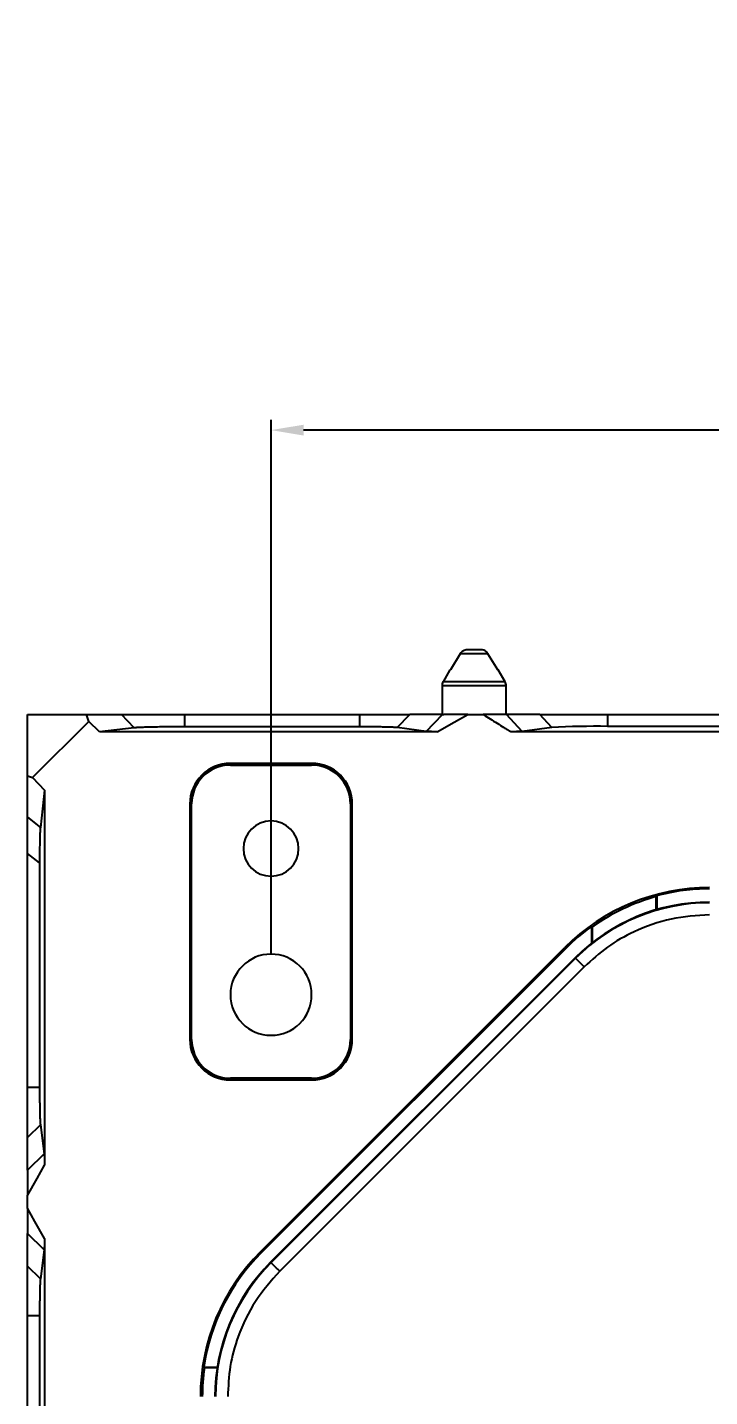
# Model space of a CAD drawing. Header units: millimetres. Extents: x 9226 to 36041, y 16031 to 21779.
# Drawn here: x 11040.6 to 11124.6, y 17168.2 to 17336.8 of the extents above; entities that cross this region are included whole.
import ezdxf

# ---------------------------------------------------------------- set-up
doc = ezdxf.new("R2010")
doc.units = ezdxf.units.MM
doc.styles.get("Standard").update_dxf_attribs({"font": 'arial.ttf'})
doc.dimstyles.new('ISO-15', dxfattribs={"dimtxt": 15, "dimasz": 4, "dimexe": 1.25, "dimexo": 5, "dimgap": 5, "dimtad": 1, "dimtoh": 1, "dimdec": 1, "dimdsep": 46, "dimtxsty": 'Standard', "dimcen": 2.5, "dimadec": 0, "dimazin": 0, "dimtfac": 1, "dimtdec": 1, "dimtmove": 0, "dimatfit": 3, "dimfxl": 1, "dimarcsym": 0})

# ---------------------------------------------------------------- blocks, each defined once
blk = doc.blocks.new('*D271')
at = {"color": 0, "lineweight": -2, "ltscale": 40, "transparency": 16777216}
for p, q in [((11070.55, 17222.68), (11070.55, 17288.47)), ((11610.55, 17222.68), (11610.55, 17288.47)), ((11606.55, 17287.22), (11074.55, 17287.22))]:
    blk.add_line(p, q, dxfattribs=at)
at = {"color": 0, "ltscale": 40, "transparency": 16777216}
for points in [[(11074.55, 17287.88), (11074.55, 17286.55), (11070.55, 17287.22)], [(11606.55, 17287.88), (11606.55, 17286.55), (11610.55, 17287.22)]]:
    blk.add_solid(points, dxfattribs=at)
at = {"layer": 'Defpoints', "color": 0, "ltscale": 40, "transparency": 16777216}
for p in [(11070.55, 17287.22), (11070.55, 17217.68), (11610.55, 17217.68)]:
    blk.add_point(p, dxfattribs=at)
at = {"color": 0, "lineweight": -3, "ltscale": 40, "transparency": 16777216, "insert": (11340.55, 17301.93), "char_height": 15, "attachment_point": 5}
blk.add_mtext('540mm [1\'-9 1/4"]', dxfattribs=at)

msp = doc.modelspace()

# ---------------------------------------------------------------- linework, layer by layer
at = {"color": 7, "linetype": 'Continuous', "lineweight": -3}
for p, q in [((11093.841, 17259.676), (11092.646, 17257.676)), ((11097.265, 17259.676), (11093.841, 17259.676)), ((11098.46, 17257.676), (11097.265, 17259.676)), ((11092.585, 17257.676), (11091.737, 17256.208)), ((11092.585, 17257.676), (11092.646, 17257.676)), ((11098.46, 17257.676), (11098.522, 17257.676)), ((11099.369, 17256.208), (11098.522, 17257.676)), ((11091.603, 17255.708), (11091.603, 17252.176)), ((11099.503, 17252.176), (11099.503, 17255.708)), ((11040.553, 17252.176), (11047.822, 17252.176)), ((11040.553, 17244.634), (11040.553, 17252.176)), ((11048.108, 17251.346), (11047.822, 17252.176)), ((11047.822, 17252.176), (11052.125, 17252.176)), ((11053.703, 17250.546), (11052.125, 17252.176)), ((11059.887, 17252.176), (11059.887, 17250.676)), ((11059.887, 17252.176), (11081.487, 17252.176)), ((11081.487, 17250.676), (11081.487, 17252.176)), ((11086.069, 17250.577), (11087.627, 17252.176)), ((11091.66, 17252.176), (11087.627, 17252.176)), ((11089.652, 17250.115), (11091.66, 17252.176)), ((11094.765, 17252.176), (11096.688, 17252.176)), ((11101.454, 17250.115), (11099.547, 17252.176)), ((11103.634, 17252.176), (11099.547, 17252.176)), ((11105.105, 17250.586), (11103.634, 17252.176)), ((11111.966, 17252.176), (11111.966, 17250.733)), ((11111.966, 17252.176), (11174.141, 17252.176)), ((11048.108, 17251.346), (11041.18, 17244.418)), ((11049.435, 17250.06), (11048.108, 17251.346)), ((11053.703, 17250.546), (11049.435, 17250.06)), ((11081.487, 17250.676), (11059.887, 17250.676)), ((11089.652, 17250.115), (11086.069, 17250.577)), ((11105.105, 17250.586), (11101.454, 17250.115)), ((11174.141, 17250.733), (11111.966, 17250.733)), ((11091.023, 17250.06), (11049.435, 17250.06)), ((11186.025, 17250.06), (11100.081, 17250.06)), ((11065.553, 17246.139), (11065.553, 17246.176)), ((11075.553, 17246.176), (11065.553, 17246.176)), ((11065.553, 17245.956), (11065.553, 17246.139)), ((11065.553, 17246.139), (11075.553, 17246.139)), ((11065.553, 17245.956), (11075.553, 17245.956)), ((11075.553, 17246.139), (11075.553, 17246.176)), ((11075.553, 17245.956), (11075.553, 17246.139)), ((11040.553, 17244.634), (11041.18, 17244.418)), ((11040.553, 17239.528), (11040.553, 17244.634)), ((11041.18, 17244.418), (11042.669, 17242.881)), ((11042.669, 17242.881), (11042.146, 17238.293)), ((11042.669, 17242.881), (11042.669, 17196.705)), ((11060.59, 17241.176), (11060.553, 17241.176)), ((11060.553, 17241.176), (11060.553, 17212.176)), ((11060.59, 17212.176), (11060.59, 17241.176)), ((11060.59, 17241.176), (11060.772, 17241.176)), ((11060.772, 17212.176), (11060.772, 17241.176)), ((11080.334, 17241.176), (11080.516, 17241.176)), ((11080.334, 17241.176), (11080.334, 17212.176)), ((11080.516, 17241.176), (11080.516, 17212.176)), ((11080.516, 17241.176), (11080.553, 17241.176)), ((11080.553, 17212.176), (11080.553, 17241.176)), ((11040.553, 17239.528), (11042.146, 17238.293)), ((11042.053, 17233.913), (11040.553, 17235.077)), ((11040.553, 17206.241), (11040.553, 17235.077)), ((11042.053, 17233.913), (11042.053, 17206.241)), ((11117.983, 17228.144), (11117.983, 17229.759)), ((11118.071, 17229.873), (11118.071, 17228.169)), ((11110.035, 17224.04), (11110.035, 17226.091)), ((11110.123, 17224.109), (11110.123, 17226.046)), ((11069.234, 17185.997), (11106.731, 17223.495)), ((11106.838, 17223.389), (11106.731, 17223.495)), ((11106.838, 17223.389), (11069.34, 17185.891)), ((11107.998, 17222.228), (11070.501, 17184.73)), ((11108.051, 17222.175), (11070.554, 17184.678)), ((11108.051, 17222.175), (11107.998, 17222.228)), ((11109.111, 17221.115), (11071.614, 17183.617)), ((11060.59, 17212.176), (11060.553, 17212.176)), ((11060.59, 17212.176), (11060.772, 17212.176)), ((11080.334, 17212.176), (11080.516, 17212.176)), ((11080.516, 17212.176), (11080.553, 17212.176)), ((11075.553, 17207.395), (11065.553, 17207.395)), ((11065.553, 17207.212), (11065.553, 17207.395)), ((11075.553, 17207.212), (11065.553, 17207.212)), ((11065.553, 17207.212), (11065.553, 17207.176)), ((11065.553, 17207.176), (11075.553, 17207.176)), ((11075.553, 17207.212), (11075.553, 17207.395)), ((11075.553, 17207.212), (11075.553, 17207.176)), ((11042.053, 17206.241), (11040.553, 17206.241)), ((11042.151, 17201.659), (11040.553, 17200.102)), ((11042.151, 17201.659), (11042.613, 17198.076)), ((11040.553, 17196.069), (11040.553, 17200.102)), ((11042.613, 17198.076), (11040.553, 17196.069)), ((11040.553, 17191.388), (11040.553, 17192.963)), ((11042.613, 17186.275), (11040.553, 17188.283)), ((11040.553, 17184.249), (11040.553, 17188.283)), ((11042.669, 17187.646), (11042.669, 16979.205)), ((11042.613, 17186.275), (11042.151, 17182.692)), ((11069.34, 17185.891), (11069.234, 17185.997)), ((11070.554, 17184.678), (11070.501, 17184.73)), ((11042.151, 17182.692), (11040.553, 17184.249)), ((11042.053, 17178.11), (11040.553, 17178.11)), ((11040.553, 17140.191), (11040.553, 17178.11)), ((11042.053, 17178.11), (11042.053, 17141.402)), ((11062.269, 17171.82), (11063.93, 17171.82)), ((11063.916, 17171.733), (11062.345, 17171.733))]:
    msp.add_line(p, q, dxfattribs=at)
at = {"color": 8, "linetype": 'Continuous', "lineweight": -3}
for p, q in [((11095.553, 17255.708), (11091.603, 17255.708)), ((11099.369, 17256.208), (11091.737, 17256.208)), ((11099.503, 17255.708), (11095.553, 17255.708))]:
    msp.add_line(p, q, dxfattribs=at)
at = {"color": 7, "linetype": 'Continuous', "lineweight": -3, "flags": 128}
for points in [[(11091.023, 17250.06), (11093.119, 17251.245), (11094.765, 17252.176)], [(11110.123, 17226.046), (11110.074, 17226.072), (11110.035, 17226.091)], [(11109.111, 17221.115), (11108.908, 17221.318), (11108.712, 17221.514), (11108.531, 17221.695), (11108.371, 17221.855), (11108.239, 17221.987), (11108.14, 17222.087), (11108.076, 17222.15), (11108.051, 17222.175)], [(11040.553, 17192.963), (11041.738, 17195.059), (11042.669, 17196.705)], [(11042.669, 17187.646), (11041.484, 17189.741), (11040.553, 17191.388)], [(11071.614, 17183.617), (11071.41, 17183.821), (11071.214, 17184.017), (11071.033, 17184.198), (11070.874, 17184.357), (11070.742, 17184.489), (11070.642, 17184.589), (11070.579, 17184.653), (11070.554, 17184.678)], [(11062.345, 17171.733), (11062.303, 17171.782), (11062.269, 17171.82)]]:
    msp.add_lwpolyline(points, dxfattribs=at)
at = {"color": 7, "linetype": 'Continuous', "lineweight": -3}
for centre, radius, start, end in [((11092.603, 17255.708), 1, 150, 180), ((11098.503, 17255.708), 1, 0, 30), ((11110.675, 17150.689), 100.053, 89.26082, 93.19103), ((11065.553, 17241.176), 5, 90, 180), ((11065.553, 17241.176), 4.963, 90, 180), ((11065.553, 17241.176), 4.781, 90, 180), ((11075.553, 17241.176), 5, 0, 90), ((11075.553, 17241.176), 4.963, 0, 90), ((11075.553, 17241.176), 4.781, 0, 90), ((11070.553, 17235.676), 3.4, 0, 180), ((11070.553, 17235.676), 3.4, 180, 0), ((11124.551, 17205.676), 25.2, 90, 135), ((11124.551, 17205.676), 25.05, 90, 104.99202), ((11124.551, 17205.676), 23.408, 90, 135), ((11124.551, 17205.676), 23.334, 90, 135), ((11124.551, 17205.676), 24.963, 105.25329, 125.30884), ((11124.551, 17205.676), 25.05, 125.41217, 135), ((11070.553, 17217.676), 5, 0, 180), ((11070.553, 17217.676), 5, 180, 0), ((11065.553, 17212.176), 5, 180, 270), ((11065.553, 17212.176), 4.963, 180, 270), ((11065.553, 17212.176), 4.781, 180, 270), ((11075.553, 17212.176), 4.963, 270, 0), ((11075.553, 17212.176), 4.781, 270, 0), ((11075.553, 17212.176), 5, 270, 0), ((11087.053, 17168.178), 25.2, 135, 180), ((11087.053, 17168.178), 25.05, 135, 171.63996), ((11087.053, 17168.178), 23.408, 135, 180), ((11087.053, 17168.178), 23.334, 135, 180), ((11087.053, 17168.178), 24.963, 171.813, 180)]:
    msp.add_arc(centre, radius, start, end, dxfattribs=at)
for points, knots in [([(11094.819, 17260.176), (11094.649, 17260.159), (11094.36, 17260.132), (11094.025, 17259.923), (11093.898, 17259.752), (11093.841, 17259.676)], [0, 0, 0, 0, 0.4449972, 0.7507357, 1, 1, 1, 1]), ([(11096.287, 17260.176), (11096.239, 17260.176), (11096.144, 17260.176), (11095.962, 17260.176), (11095.763, 17260.176), (11095.553, 17260.176), (11095.343, 17260.176), (11095.145, 17260.176), (11094.962, 17260.176), (11094.867, 17260.176), (11094.819, 17260.176)], [0, 0, 0, 0, 0.1249164, 0.249994, 0.3748307, 0.4999966, 0.6248363, 0.7499908, 0.8749186, 1, 1, 1, 1]), ([(11097.265, 17259.676), (11097.196, 17259.766), (11097.058, 17259.948), (11096.746, 17260.115), (11096.48, 17260.172), (11096.324, 17260.175), (11096.287, 17260.176)], [0, 0, 0, 0, 0.2959962, 0.5914517, 0.9026308, 1, 1, 1, 1]), ([(11052.125, 17252.176), (11052.15, 17252.176), (11052.201, 17252.176), (11052.291, 17252.176), (11052.389, 17252.176), (11052.497, 17252.176), (11052.615, 17252.176), (11052.743, 17252.176), (11052.881, 17252.176), (11053.028, 17252.176), (11053.366, 17252.176), (11053.967, 17252.176), (11054.941, 17252.176), (11056.049, 17252.176), (11057.025, 17252.176), (11057.787, 17252.176), (11058.303, 17252.176), (11058.826, 17252.176), (11059.354, 17252.176), (11059.709, 17252.176), (11059.887, 17252.176)], [0, 0, 0, 0, 0.02803682, 0.05593566, 0.08373273, 0.11146463, 0.13916823, 0.1668805, 0.1946384, 0.22247868, 0.25043778, 0.37520852, 0.49959254, 0.62398522, 0.74917235, 0.79954782, 0.84959901, 0.89954483, 0.94960556, 1, 1, 1, 1]), ([(11081.487, 17252.176), (11081.566, 17252.176), (11081.724, 17252.176), (11081.959, 17252.176), (11082.193, 17252.176), (11082.426, 17252.176), (11082.657, 17252.176), (11082.886, 17252.176), (11083.115, 17252.176), (11083.341, 17252.176), (11083.826, 17252.176), (11084.546, 17252.176), (11085.429, 17252.176), (11086.203, 17252.176), (11086.715, 17252.176), (11087.036, 17252.176), (11087.225, 17252.176), (11087.387, 17252.176), (11087.524, 17252.176), (11087.593, 17252.176), (11087.627, 17252.176)], [0, 0, 0, 0, 0.0279561, 0.0557813, 0.0835141, 0.1111935, 0.1388588, 0.1665491, 0.1943037, 0.2221614, 0.2501607, 0.375032, 0.5000082, 0.6248422, 0.7498408, 0.8000855, 0.849995, 0.8997977, 0.9497234, 1, 1, 1, 1]), ([(11094.765, 17252.176), (11094.439, 17252.175), (11093.822, 17252.175), (11093.039, 17252.173), (11092.422, 17252.171), (11092.05, 17252.174), (11091.879, 17252.177), (11091.814, 17252.167), (11091.76, 17252.166), (11091.728, 17252.174), (11091.69, 17252.176), (11091.672, 17252.176), (11091.66, 17252.176)], [0, 0, 0, 0, 0.289629, 0.546849, 0.6914899, 0.839411, 0.8686776, 0.8977948, 0.9162387, 0.9485969, 0.9657607, 1, 1, 1, 1]), ([(11096.688, 17252.176), (11097.254, 17251.823), (11097.819, 17251.47), (11098.667, 17250.942), (11098.95, 17250.765), (11099.374, 17250.501), (11099.516, 17250.413), (11099.798, 17250.236), (11099.939, 17250.148), (11100.081, 17250.06)], [0, 0, 0, 0, 0.5, 0.5, 0.75, 0.75, 0.875, 0.875, 1, 1, 1, 1]), ([(11099.547, 17252.176), (11099.537, 17252.176), (11099.518, 17252.176), (11099.478, 17252.175), (11099.435, 17252.175), (11099.387, 17252.175), (11099.338, 17252.175), (11099.289, 17252.176), (11099.241, 17252.176), (11099.195, 17252.176), (11099.152, 17252.176), (11099.115, 17252.176), (11099.085, 17252.176), (11099.045, 17252.176), (11098.966, 17252.176), (11098.809, 17252.176), (11098.569, 17252.175), (11098.224, 17252.175), (11097.59, 17252.175), (11097.062, 17252.176), (11096.688, 17252.176)], [0, 0, 0, 0, 0.0310903, 0.0607072, 0.0886723, 0.1148492, 0.1391415, 0.1614878, 0.1817905, 0.1998698, 0.2158807, 0.2303197, 0.239612, 0.2480074, 0.2709001, 0.3179023, 0.3979784, 0.4985347, 0.6456164, 1, 1, 1, 1]), ([(11103.634, 17252.176), (11103.832, 17252.176), (11104.179, 17252.176), (11105.192, 17252.176), (11105.858, 17252.176), (11107.417, 17252.176), (11108.307, 17252.176), (11110.138, 17252.176), (11111.078, 17252.176), (11111.966, 17252.176)], [0, 0, 0, 0, 0.25, 0.25, 0.5, 0.5, 0.75, 0.75, 1, 1, 1, 1]), ([(11059.887, 17250.676), (11059.807, 17250.675), (11059.647, 17250.675), (11059.409, 17250.675), (11059.172, 17250.675), (11058.937, 17250.674), (11058.703, 17250.673), (11058.471, 17250.671), (11058.24, 17250.67), (11058.011, 17250.668), (11057.522, 17250.664), (11056.796, 17250.656), (11055.908, 17250.64), (11055.131, 17250.621), (11054.619, 17250.603), (11054.298, 17250.588), (11054.108, 17250.578), (11053.945, 17250.568), (11053.807, 17250.557), (11053.738, 17250.55), (11053.703, 17250.546)], [0, 0, 0, 0, 0.0280499, 0.0559576, 0.0837616, 0.1115004, 0.139213, 0.1669385, 0.1947159, 0.222584, 0.2505812, 0.3753969, 0.4998611, 0.6241289, 0.7491711, 0.7994032, 0.8493789, 0.8993216, 0.9494548, 1, 1, 1, 1]), ([(11086.069, 17250.577), (11086.055, 17250.579), (11086.027, 17250.583), (11085.974, 17250.588), (11085.914, 17250.593), (11085.845, 17250.598), (11085.769, 17250.602), (11085.684, 17250.607), (11085.591, 17250.612), (11085.391, 17250.621), (11085.037, 17250.634), (11084.46, 17250.648), (11083.798, 17250.66), (11083.188, 17250.667), (11082.677, 17250.672), (11082.285, 17250.674), (11081.888, 17250.675), (11081.621, 17250.675), (11081.487, 17250.676)], [0, 0, 0, 0, 0.0313692, 0.0626035, 0.0937606, 0.1248988, 0.1560763, 0.1873514, 0.2187814, 0.2504233, 0.3754904, 0.5002025, 0.6246838, 0.7497704, 0.8126763, 0.87504, 0.9373258, 1, 1, 1, 1]), ([(11091.023, 17250.06), (11090.974, 17250.061), (11090.877, 17250.063), (11090.738, 17250.066), (11090.605, 17250.069), (11090.479, 17250.073), (11090.359, 17250.076), (11090.246, 17250.08), (11090.114, 17250.085), (11089.972, 17250.092), (11089.834, 17250.099), (11089.724, 17250.107), (11089.676, 17250.113), (11089.652, 17250.115)], [0, 0, 0, 0, 0.0707591, 0.1413361, 0.2119424, 0.2827893, 0.3540861, 0.4260378, 0.4988442, 0.6260874, 0.751275, 0.8755299, 1, 1, 1, 1]), ([(11101.454, 17250.115), (11101.369, 17250.104), (11101.202, 17250.094), (11100.851, 17250.08), (11100.718, 17250.075), (11100.496, 17250.069), (11100.418, 17250.067), (11100.254, 17250.064), (11100.168, 17250.062), (11100.081, 17250.06)], [0, 0, 0, 0, 0.5, 0.5, 0.75, 0.75, 0.875, 0.875, 1, 1, 1, 1]), ([(11040.553, 17235.077), (11040.553, 17235.66), (11040.553, 17236.8), (11040.553, 17238.185), (11040.553, 17239.102), (11040.553, 17239.384), (11040.553, 17239.528)], [0, 0, 0, 0, 0.285212, 0.5575783, 0.7740111, 1, 1, 1, 1]), ([(11042.146, 17238.293), (11042.132, 17238.17), (11042.119, 17237.98), (11042.096, 17237.465), (11042.086, 17237.139), (11042.069, 17236.371), (11042.063, 17235.929), (11042.055, 17234.968), (11042.053, 17234.449), (11042.053, 17233.913)], [0, 0, 0, 0, 0.25, 0.25, 0.5, 0.5, 0.75, 0.75, 1, 1, 1, 1]), ([(11124.551, 17227.51), (11122.961, 17227.41), (11119.756, 17227.209), (11115.505, 17225.686), (11111.899, 17223.641), (11110.035, 17221.952), (11109.111, 17221.115)], [0, 0, 0, 0, 0.2778353, 0.5604594, 0.7821013, 1, 1, 1, 1]), ([(11040.553, 17200.102), (11040.553, 17200.12), (11040.553, 17200.157), (11040.553, 17200.223), (11040.553, 17200.297), (11040.553, 17200.378), (11040.553, 17200.468), (11040.553, 17200.567), (11040.553, 17200.673), (11040.553, 17200.788), (11040.553, 17201.052), (11040.553, 17201.525), (11040.553, 17202.299), (11040.553, 17203.182), (11040.553, 17203.96), (11040.553, 17204.566), (11040.553, 17204.978), (11040.553, 17205.395), (11040.553, 17205.816), (11040.553, 17206.099), (11040.553, 17206.241)], [0, 0, 0, 0, 0.027944, 0.05576007, 0.08348693, 0.11116363, 0.13882948, 0.16652381, 0.19428583, 0.22215447, 0.25016821, 0.37504814, 0.50002514, 0.62482079, 0.74981491, 0.80005567, 0.84996612, 0.89977432, 0.94970971, 1, 1, 1, 1]), ([(11042.053, 17206.241), (11042.053, 17206.174), (11042.053, 17206.041), (11042.054, 17205.841), (11042.054, 17205.642), (11042.055, 17205.445), (11042.056, 17205.249), (11042.057, 17205.054), (11042.059, 17204.86), (11042.062, 17204.479), (11042.068, 17203.929), (11042.08, 17203.267), (11042.095, 17202.691), (11042.109, 17202.298), (11042.121, 17202.041), (11042.131, 17201.88), (11042.141, 17201.748), (11042.148, 17201.689), (11042.151, 17201.659)], [0, 0, 0, 0, 0.0313639, 0.062594, 0.0937484, 0.1248854, 0.1560634, 0.1873407, 0.2187748, 0.2504225, 0.3754903, 0.5002003, 0.6246679, 0.7497563, 0.8126623, 0.8750288, 0.9373195, 1, 1, 1, 1]), ([(11042.613, 17198.076), (11042.615, 17198.063), (11042.618, 17198.038), (11042.623, 17197.986), (11042.627, 17197.926), (11042.632, 17197.857), (11042.636, 17197.778), (11042.64, 17197.689), (11042.645, 17197.566), (11042.651, 17197.404), (11042.658, 17197.192), (11042.663, 17196.961), (11042.667, 17196.79), (11042.669, 17196.705)], [0, 0, 0, 0, 0.0706265, 0.1411173, 0.2116847, 0.2825402, 0.3538929, 0.4259475, 0.4989028, 0.6263685, 0.7516211, 0.8757814, 1, 1, 1, 1]), ([(11040.553, 17196.069), (11040.557, 17196.031), (11040.561, 17195.954), (11040.564, 17195.793), (11040.565, 17195.731), (11040.566, 17195.594), (11040.565, 17195.517), (11040.564, 17195.134), (11040.56, 17194.246), (11040.556, 17193.451), (11040.553, 17192.963)], [0, 0, 0, 0, 0.125, 0.125, 0.1875, 0.1875, 0.25, 0.25, 0.5, 1, 1, 1, 1]), ([(11040.553, 17191.388), (11040.553, 17191.061), (11040.553, 17190.445), (11040.555, 17189.662), (11040.557, 17189.045), (11040.554, 17188.673), (11040.552, 17188.502), (11040.561, 17188.437), (11040.562, 17188.383), (11040.555, 17188.351), (11040.553, 17188.312), (11040.553, 17188.294), (11040.553, 17188.283)], [0, 0, 0, 0, 0.289629, 0.546849, 0.6914899, 0.839411, 0.8686776, 0.8977948, 0.9162387, 0.9485969, 0.9657607, 1, 1, 1, 1]), ([(11042.669, 17187.646), (11042.668, 17187.597), (11042.666, 17187.499), (11042.663, 17187.36), (11042.659, 17187.227), (11042.656, 17187.101), (11042.652, 17186.982), (11042.648, 17186.869), (11042.643, 17186.736), (11042.637, 17186.594), (11042.629, 17186.457), (11042.622, 17186.347), (11042.616, 17186.299), (11042.613, 17186.275)], [0, 0, 0, 0, 0.0707591, 0.1413361, 0.2119424, 0.2827893, 0.3540861, 0.4260378, 0.4988442, 0.6260874, 0.751275, 0.8755299, 1, 1, 1, 1]), ([(11040.553, 17178.11), (11040.553, 17178.189), (11040.553, 17178.346), (11040.553, 17178.582), (11040.553, 17178.815), (11040.553, 17179.048), (11040.553, 17179.279), (11040.553, 17179.509), (11040.553, 17179.737), (11040.553, 17179.964), (11040.553, 17180.448), (11040.553, 17181.169), (11040.553, 17182.051), (11040.553, 17182.826), (11040.553, 17183.337), (11040.553, 17183.658), (11040.553, 17183.847), (11040.553, 17184.009), (11040.553, 17184.146), (11040.553, 17184.215), (11040.553, 17184.249)], [0, 0, 0, 0, 0.0279561, 0.0557813, 0.0835141, 0.1111935, 0.1388588, 0.1665491, 0.1943037, 0.2221614, 0.2501607, 0.375032, 0.5000082, 0.6248422, 0.7498408, 0.8000855, 0.849995, 0.8997977, 0.9497234, 1, 1, 1, 1]), ([(11071.614, 17183.617), (11070.561, 17182.423), (11068.436, 17180.014), (11066.507, 17175.932), (11065.404, 17171.936), (11065.28, 17169.424), (11065.219, 17168.178)], [0, 0, 0, 0, 0.2778339, 0.5604593, 0.7821008, 1, 1, 1, 1]), ([(11042.151, 17182.692), (11042.15, 17182.678), (11042.146, 17182.65), (11042.141, 17182.597), (11042.136, 17182.536), (11042.131, 17182.468), (11042.126, 17182.391), (11042.122, 17182.306), (11042.117, 17182.213), (11042.108, 17182.013), (11042.095, 17181.659), (11042.08, 17181.083), (11042.068, 17180.421), (11042.061, 17179.81), (11042.057, 17179.299), (11042.055, 17178.908), (11042.053, 17178.51), (11042.053, 17178.244), (11042.053, 17178.11)], [0, 0, 0, 0, 0.0313692, 0.0626035, 0.0937606, 0.1248988, 0.1560763, 0.1873514, 0.2187814, 0.2504233, 0.3754904, 0.5002025, 0.6246838, 0.7497704, 0.8126763, 0.87504, 0.9373258, 1, 1, 1, 1])]:
    msp.add_open_spline(points, degree=3, knots=knots, dxfattribs=at)
msp.add_open_spline([(11117.983, 17229.759), (11118.012, 17229.797), (11118.041, 17229.835), (11118.071, 17229.873)], degree=3, dxfattribs=at)

# ---------------------------------------------------------------- dimensions: what is measured, and where the dimension line sits
at = {"lineweight": -3, "ltscale": 40}
dim = msp.add_linear_dim(base=(11070.553, 17287.217), p1=(11610.553, 17217.676), p2=(11070.553, 17217.676), dimstyle='ISO-15', override={"dimpost": 'mm'}, dxfattribs=at)
dim.commit()
dim.dimension.update_dxf_attribs({"geometry": '*D271', "text_midpoint": (11340.553, 17301.927)})

doc.saveas('drawing.dxf')
